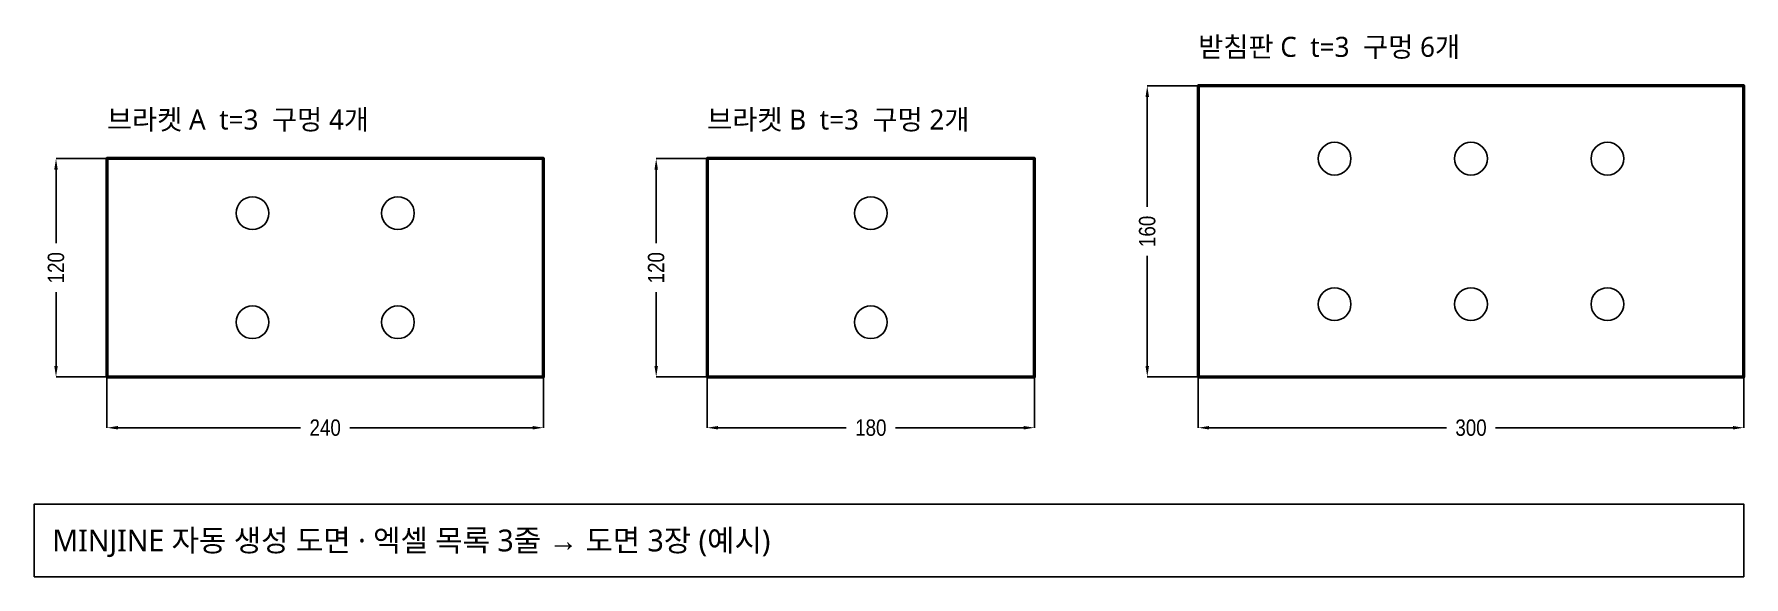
# Model space of a CAD drawing. Header units: metres. Extents: x -40 to 900, y -110 to 188.
import ezdxf

# ---------------------------------------------------------------- set-up
doc = ezdxf.new("R2010")
doc.units = ezdxf.units.M
for name, color, linetype in [('DIM', 3, 'Continuous'), ('HOLE', 1, 'Continuous'), ('OUTLINE', 7, 'Continuous'), ('TEXT', 7, 'Continuous')]:
    doc.layers.add(name, color=color, linetype=linetype)
doc.styles.add('KR', font='malgun.ttf')
doc.styles.add('OpenSansCondensed-Light', font='OpenSansCondensed-Light.ttf')
doc.dimstyles.get("Standard").update_dxf_attribs({"dimtxt": 2.5, "dimasz": 2.5, "dimexe": 1.25, "dimexo": 0.625, "dimtad": 1, "dimcen": 2.5, "dimazin": 3, "dimtfac": 1, "dimtmove": 0, "dimatfit": 3})

# ---------------------------------------------------------------- blocks, each defined once
blk = doc.blocks.new('_CLOSEDFILLED')
at = {"color": 0, "linetype": 'BYBLOCK'}
blk.add_solid([(-1, 0.16), (0, 0), (-1, -0.16)], dxfattribs=at)
blk = doc.blocks.new('*D1')
for p, q in [((0, 0), (0, -28)), ((240, 0), (240, -28)), ((6, -28), (106.5, -28)), ((133.5, -28), (234, -28))]:
    blk.add_line(p, q)
at = {"layer": 'Defpoints'}
for p in [(0, 0), (240, 0), (0, -28)]:
    blk.add_point(p, dxfattribs=at)
at = {"layer": 'DIM', "xscale": 6, "yscale": 6, "rotation": 180}
blk.add_blockref('_CLOSEDFILLED', (0, -28), dxfattribs=at)
at = {"layer": 'DIM', "xscale": 6, "yscale": 6}
blk.add_blockref('_CLOSEDFILLED', (240, -28), dxfattribs=at)
at = {"layer": 'DIM', "insert": (120, -28), "char_height": 9, "attachment_point": 5, "style": 'OpenSansCondensed-Light'}
blk.add_mtext('240', dxfattribs=at)
blk = doc.blocks.new('*D2')
for p, q in [((0, 120), (-28, 120)), ((-28, 73.5), (-28, 114)), ((-28, 6), (-28, 46.5)), ((0, 0), (-28, 0))]:
    blk.add_line(p, q)
at = {"layer": 'Defpoints'}
for p in [(0, 120), (-28, 0), (0, 0)]:
    blk.add_point(p, dxfattribs=at)
at = {"layer": 'DIM', "xscale": 6, "yscale": 6}
for p, rotation in [((-28, 120), 90), ((-28, 0), 270)]:
    blk.add_blockref('_CLOSEDFILLED', p, dxfattribs=dict(at, rotation=rotation))
at = {"layer": 'DIM', "insert": (-28, 60), "char_height": 9, "attachment_point": 5, "rotation": 90, "style": 'OpenSansCondensed-Light'}
blk.add_mtext('120', dxfattribs=at)
blk = doc.blocks.new('*D3')
for p, q in [((330, 0), (330, -28)), ((510, 0), (510, -28)), ((336, -28), (406.5, -28)), ((433.5, -28), (504, -28))]:
    blk.add_line(p, q)
at = {"layer": 'Defpoints'}
for p in [(330, 0), (510, 0), (330, -28)]:
    blk.add_point(p, dxfattribs=at)
at = {"layer": 'DIM', "xscale": 6, "yscale": 6, "rotation": 180}
blk.add_blockref('_CLOSEDFILLED', (330, -28), dxfattribs=at)
at = {"layer": 'DIM', "xscale": 6, "yscale": 6}
blk.add_blockref('_CLOSEDFILLED', (510, -28), dxfattribs=at)
at = {"layer": 'DIM', "insert": (420, -28), "char_height": 9, "attachment_point": 5, "style": 'OpenSansCondensed-Light'}
blk.add_mtext('180', dxfattribs=at)
blk = doc.blocks.new('*D4')
for p, q in [((330, 120), (302, 120)), ((302, 73.5), (302, 114)), ((302, 6), (302, 46.5)), ((330, 0), (302, 0))]:
    blk.add_line(p, q)
at = {"layer": 'Defpoints'}
for p in [(330, 120), (302, 0), (330, 0)]:
    blk.add_point(p, dxfattribs=at)
at = {"layer": 'DIM', "xscale": 6, "yscale": 6}
for p, rotation in [((302, 120), 90), ((302, 0), 270)]:
    blk.add_blockref('_CLOSEDFILLED', p, dxfattribs=dict(at, rotation=rotation))
at = {"layer": 'DIM', "insert": (302, 60), "char_height": 9, "attachment_point": 5, "rotation": 90, "style": 'OpenSansCondensed-Light'}
blk.add_mtext('120', dxfattribs=at)
blk = doc.blocks.new('*D5')
for p, q in [((600, 0), (600, -28)), ((900, 0), (900, -28)), ((606, -28), (736.5, -28)), ((763.5, -28), (894, -28))]:
    blk.add_line(p, q)
at = {"layer": 'Defpoints'}
for p in [(600, 0), (900, 0), (600, -28)]:
    blk.add_point(p, dxfattribs=at)
at = {"layer": 'DIM', "xscale": 6, "yscale": 6, "rotation": 180}
blk.add_blockref('_CLOSEDFILLED', (600, -28), dxfattribs=at)
at = {"layer": 'DIM', "xscale": 6, "yscale": 6}
blk.add_blockref('_CLOSEDFILLED', (900, -28), dxfattribs=at)
at = {"layer": 'DIM', "insert": (750, -28), "char_height": 9, "attachment_point": 5, "style": 'OpenSansCondensed-Light'}
blk.add_mtext('300', dxfattribs=at)
blk = doc.blocks.new('*D6')
for p, q in [((600, 160), (572, 160)), ((572, 93.5), (572, 154)), ((572, 6), (572, 66.5)), ((600, 0), (572, 0))]:
    blk.add_line(p, q)
at = {"layer": 'Defpoints'}
for p in [(600, 160), (572, 0), (600, 0)]:
    blk.add_point(p, dxfattribs=at)
at = {"layer": 'DIM', "xscale": 6, "yscale": 6}
for p, rotation in [((572, 160), 90), ((572, 0), 270)]:
    blk.add_blockref('_CLOSEDFILLED', p, dxfattribs=dict(at, rotation=rotation))
at = {"layer": 'DIM', "insert": (572, 80), "char_height": 9, "attachment_point": 5, "rotation": 90, "style": 'OpenSansCondensed-Light'}
blk.add_mtext('160', dxfattribs=at)

msp = doc.modelspace()

# ---------------------------------------------------------------- linework, layer by layer
at = {"layer": 'HOLE'}
for centre in [(675, 120), (750, 120), (825, 120), (80, 90), (160, 90), (420, 90), (675, 40), (750, 40), (825, 40), (80, 30), (160, 30), (420, 30)]:
    msp.add_circle(centre, 9, dxfattribs=at)
at = {"layer": 'OUTLINE', "lineweight": 50}
for points in [[(600, 0), (900, 0), (900, 160), (600, 160)], [(0, 0), (240, 0), (240, 120), (0, 120)], [(330, 0), (510, 0), (510, 120), (330, 120)]]:
    msp.add_lwpolyline(points, close=True, dxfattribs=at)
at = {"layer": 'OUTLINE'}
msp.add_lwpolyline([(-40, -110), (900, -110), (900, -70), (-40, -70)], close=True, dxfattribs=at)

# ---------------------------------------------------------------- texts
at = {"layer": 'TEXT', "style": 'KR'}
for s, height, p in [('받침판 C  t=3  구멍 6개', 11, (600, 176)), ('브라켓 A  t=3  구멍 4개', 11, (0, 136)), ('브라켓 B  t=3  구멍 2개', 11, (330, 136)), ('MINJINE 자동 생성 도면 · 엑셀 목록 3줄 → 도면 3장 (예시)', 12, (-30, -96))]:
    msp.add_text(s, height=height, dxfattribs=at).set_placement(p)

# ---------------------------------------------------------------- dimensions: what is measured, and where the dimension line sits
at = {"layer": 'DIM'}
for base, p1, p2, picture, middle in [((572, 0), (600, 0), (600, 160), '*D6', (572, 80)), ((-28, 0), (0, 0), (0, 120), '*D2', (-28, 60)), ((302, 0), (330, 0), (330, 120), '*D4', (302, 60))]:
    dim = msp.add_linear_dim(base=base, p1=p1, p2=p2, angle=90, dimstyle='Standard', override={"dimtxt": 9, "dimasz": 6}, dxfattribs=at)
    dim.commit()
    dim.dimension.update_dxf_attribs({"geometry": picture, "text_midpoint": middle})
for base, p1, p2, picture, middle in [((0, -28), (0, 0), (240, 0), '*D1', (120, -28)), ((330, -28), (330, 0), (510, 0), '*D3', (420, -28)), ((600, -28), (600, 0), (900, 0), '*D5', (750, -28))]:
    dim = msp.add_linear_dim(base=base, p1=p1, p2=p2, dimstyle='Standard', override={"dimtxt": 9, "dimasz": 6}, dxfattribs=at)
    dim.commit()
    dim.dimension.update_dxf_attribs({"geometry": picture, "text_midpoint": middle})

doc.saveas('drawing.dxf')
